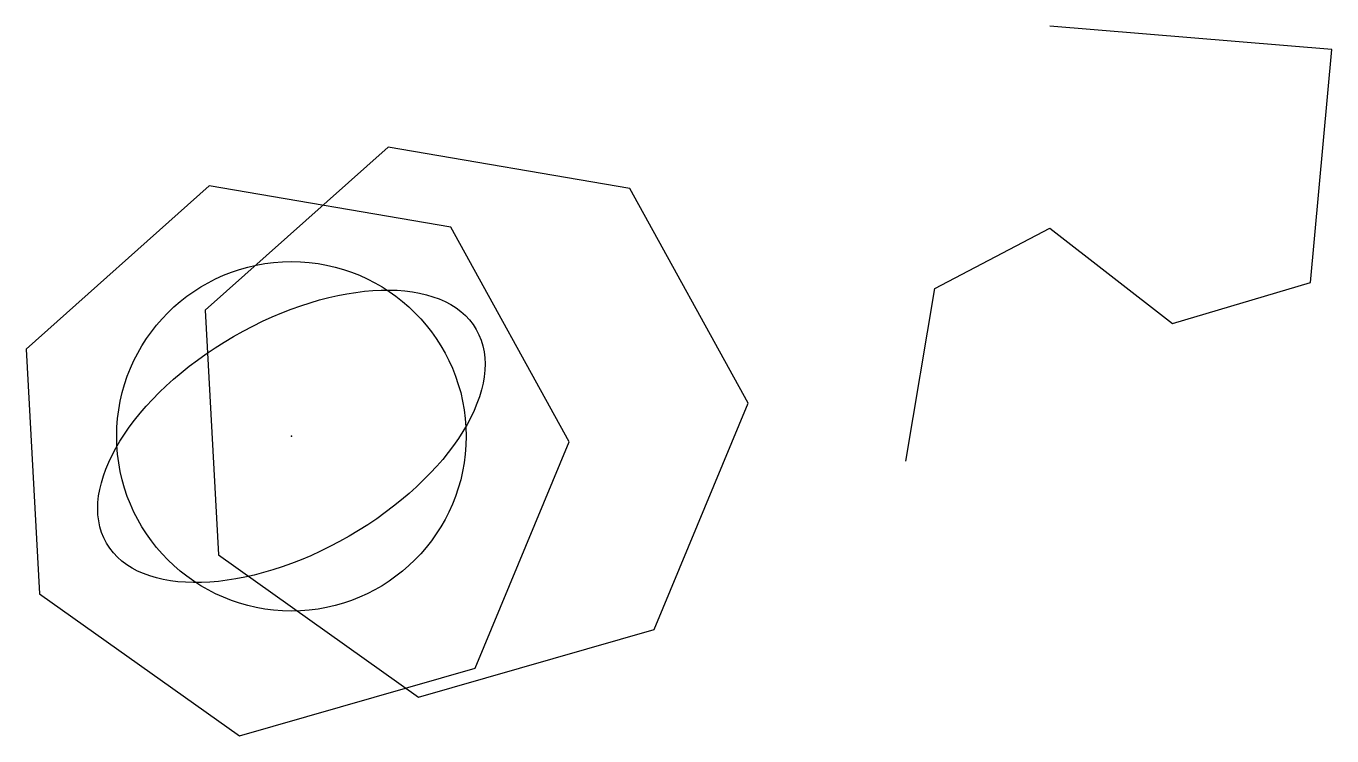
# Model space of a CAD drawing. Header units: metres. Extents: x -3.7 to 14.5, y -4.2 to 5.7.
import ezdxf

# ---------------------------------------------------------------- set-up
doc = ezdxf.new("R2010")
doc.units = ezdxf.units.M

msp = doc.modelspace()

# ---------------------------------------------------------------- linework, layer by layer
msp.add_lwpolyline([(8.56443, -0.348875), (8.971292, 2.062327), (10.571611, 2.902184), (12.280428, 1.574669), (14.206236, 2.143604), (14.504601, 5.394663), (10.571611, 5.719769)])
for points in [[(6.36738, 0.46389), (4.717119, 3.457221), (1.347916, 4.033305), (-1.203148, 1.758339), (-1.01507, -1.654581), (1.770523, -3.635457), (5.056023, -2.692649)], [(3.871967, -0.077953), (2.221704, 2.915378), (-1.147498, 3.491462), (-3.698562, 1.216496), (-3.510484, -2.196424), (-0.724892, -4.1773), (2.56061, -3.234492)]]:
    msp.add_lwpolyline(points, close=True)
msp.add_circle((0, 0), 2.436152)
msp.add_circle((0, 0), 2.436152)
msp.add_circle((0, 0), 2.436152)
msp.add_circle((0, 0), 2.436152)
msp.add_circle((0, 0), 2.436152)
msp.add_circle((0, 0), 2.436152)
msp.add_ellipse((0, 0), major_axis=(2.576786, 1.490069), ratio=0.5404)
msp.add_point((0, 0))
msp.add_point((0, 0))
msp.add_point((0, 0))
msp.add_point((0, 0))

doc.saveas('drawing.dxf')
